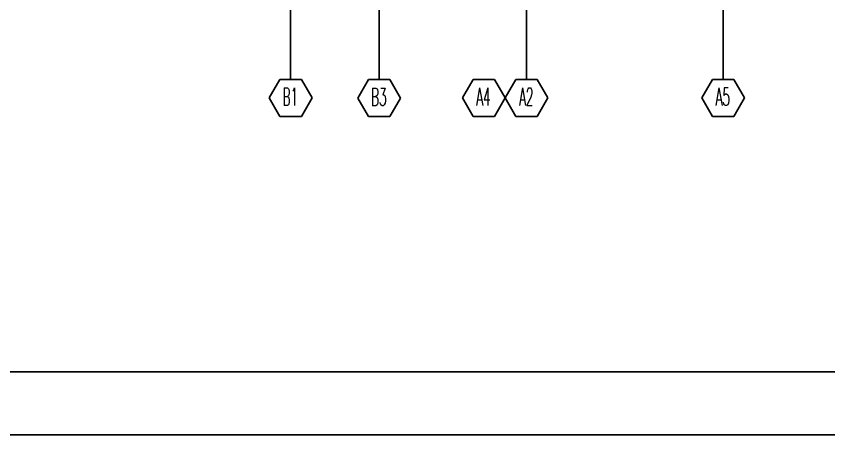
# Model space of a CAD drawing. Header units: millimetres. Extents: x -19109 to 7803, y 10081 to 29089.
# Drawn here: x -15590 to -11456, y 10081 to 12213 of the extents above; entities that cross this region are included whole.
import ezdxf
from ezdxf.enums import TextEntityAlignment as Align

# ---------------------------------------------------------------- set-up
doc = ezdxf.new("R2010")
doc.units = ezdxf.units.MM
for name, color, linetype in [('09图框与明细表层', 4, 'Continuous'), ('2细线层', 4, 'Continuous'), ('DIM', 4, 'Continuous')]:
    doc.layers.add(name, color=color, linetype=linetype)
doc.styles.add('残雪', font='romans.shx', dxfattribs={"width": 0.5, "bigfont": 'hztxt.shx'})

msp = doc.modelspace()

# ---------------------------------------------------------------- linework, layer by layer
at = {"layer": '09图框与明细表层', "color": 7}
msp.add_line((-18308.6, 10401.3), (7483.4, 10401.3), dxfattribs=at)
at = {"layer": '09图框与明细表层'}
msp.add_line((-19108.6, 10081.3), (7803.4, 10081.3), dxfattribs=at)
at = {"layer": '2细线层', "lineweight": -3}
for p, q in [((-12993.5, 13058.8), (-12993.5, 11890.7)), ((-11993.5, 13058.8), (-11993.5, 11890.7)), ((-14194, 12687.7), (-14194, 11890.7)), ((-13744.3, 12591.7), (-13743.5, 11890.7)), ((-14248.4, 11890.7), (-14302.8, 11796.5)), ((-14139.5, 11890.7), (-14248.4, 11890.7)), ((-14085.1, 11796.5), (-14139.5, 11890.7)), ((-13797.9, 11890.1), (-13852.3, 11795.9)), ((-13689.1, 11890.1), (-13797.9, 11890.1)), ((-13634.7, 11795.9), (-13689.1, 11890.1)), ((-13265.6, 11890.7), (-13320, 11796.5)), ((-13156.7, 11890.7), (-13265.6, 11890.7)), ((-13102.3, 11796.5), (-13156.7, 11890.7)), ((-13047.9, 11890.7), (-13102.3, 11796.5)), ((-12939.1, 11890.7), (-13047.9, 11890.7)), ((-12884.7, 11796.5), (-12939.1, 11890.7)), ((-12047.9, 11890.7), (-12102.3, 11796.5)), ((-11939.1, 11890.7), (-12047.9, 11890.7)), ((-11884.7, 11796.5), (-11939.1, 11890.7)), ((-14302.8, 11796.5), (-14248.4, 11702.2)), ((-14139.5, 11702.2), (-14085.1, 11796.5)), ((-13852.3, 11795.9), (-13797.9, 11701.7)), ((-13689.1, 11701.7), (-13634.7, 11795.9)), ((-13320, 11796.5), (-13265.6, 11702.2)), ((-13156.7, 11702.2), (-13102.3, 11796.5)), ((-13102.3, 11796.5), (-13047.9, 11702.2)), ((-12939.1, 11702.2), (-12884.7, 11796.5)), ((-12102.3, 11796.5), (-12047.9, 11702.2)), ((-11939.1, 11702.2), (-11884.7, 11796.5)), ((-14248.4, 11702.2), (-14139.5, 11702.2)), ((-13797.9, 11701.7), (-13689.1, 11701.7)), ((-13265.6, 11702.2), (-13156.7, 11702.2)), ((-13047.9, 11702.2), (-12939.1, 11702.2)), ((-12047.9, 11702.2), (-11939.1, 11702.2))]:
    msp.add_line(p, q, dxfattribs=at)

# ---------------------------------------------------------------- texts
at = {"layer": 'DIM', "lineweight": -3, "ltscale": 80, "style": '残雪', "width": 0.5}
for s, p in [('B1', (-14196, 11802.4)), ('B3', (-13745.5, 11801.8)), ('A4', (-13213.2, 11802.4)), ('A2', (-12995.5, 11802.4)), ('A5', (-11995.5, 11802.4))]:
    msp.add_text(s, height=90, dxfattribs=at).set_placement(p, align=Align.MIDDLE_CENTER)

doc.saveas('drawing.dxf')
